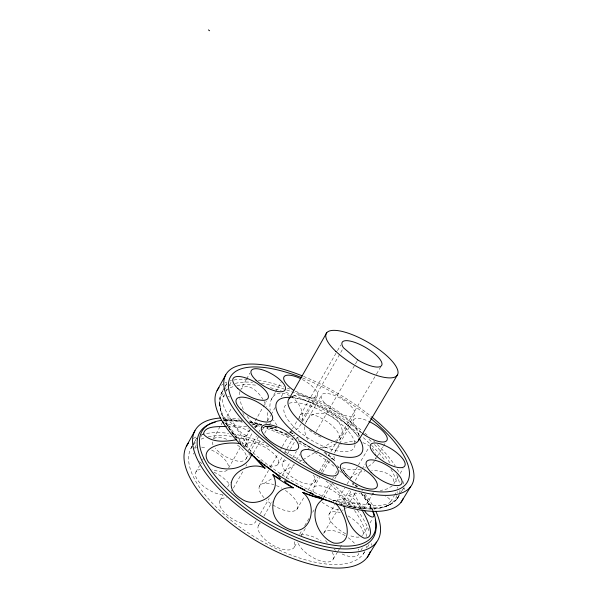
<?xml version="1.0" encoding="UTF-8"?>
<svg xmlns="http://www.w3.org/2000/svg" width="598" height="598" viewBox="0 0 598 598"><rect width="100%" height="100%" fill="white"/><g stroke="black" fill="none" stroke-linecap="round" stroke-linejoin="round"><path stroke-width="0.45" stroke-dasharray="2.99 2.24" d="M333.908 456.117L334.686 460.617A59.531 24.055 31.1 0 0 326.8 453.643M249.927 429.813A59.531 24.055 31.1 0 0 248.252 431.539L248.08 428.362M332.907 500.234A59.531 24.055 31.1 0 0 344.762 498.201C351.183 504.742 363.158 503.553 371.859 505.146C377.57 506.67 400.832 503.897 385.351 496.265M304.786 426.718C304.173 431.763 305.69 437.026 308.867 440.995M375.791 457.605L375.477 458.92M239.865 391.697L239.521 396.108M302.035 421.47C304.419 411.977 299.06 401.931 291.241 396.631M267.216 420.745L267.844 416.253L267.463 411.319M305.346 423.989C313.105 399.307 355.092 421.702 338.356 441.683M334.439 453.03L337.063 448.246L341.159 444.665M344.762 498.201L343.955 504.398M280.141 393.185C271.769 393.514 268.666 403.291 270.274 410.303M301.19 423.9L298.409 428.078L294.65 430.822M224.272 394.471C219.047 403.762 227.95 413.711 232.36 421.665C236.412 426.538 239.865 433.909 246.458 435.389A59.531 24.055 31.1 0 0 248.349 447.05L242.878 444.441M266.319 423.122L265.878 423.915M224.527 387.616C220.348 393.26 218.614 400.376 220.154 407.253L219.72 402.566C219.9 416.253 228.301 428.071 236.666 438.229M224.975 386.801L227.225 382.727L225.042 386.667M190.964 448.351L192.294 445.944M192.735 445.144L196.727 437.923M221.581 392.931L223.308 389.799M191.113 448.081L192.01 446.459M193.797 443.23L196.488 438.371M194.679 447.954L196.024 445.525M200.965 436.6L203.208 432.548M226.037 391.286L227.36 388.894M229.565 384.91L231.77 380.933M246.226 379.618L240.83 389.35C248.118 381.33 259.031 392.594 262.873 399.277M246.682 378.803L249.829 373.122M240.777 442.363C235.395 435.097 227.001 428.265 225.341 419.205L231.523 408.09M213.493 438.394L222.89 421.575M195.89 472.046L199.448 465.67M202.558 460.094L203.888 457.702M228.608 468.07L240.874 446.347M241.323 445.547L250.413 429.454M252.685 425.432L262.679 407.739M263.135 406.939L266.312 401.303M271.186 399.696L275.267 392.475M275.678 391.75L281.075 382.189M245.255 445.495L252.513 432.683M255.226 427.899L257.506 423.877L257.932 424.034M248.2 450.765L256.363 436.376M259.084 431.584L259.988 429.984M220.019 500.444L223.151 494.92M227.629 487.026L230.312 482.294M246.137 458.651L248.858 453.845M249.314 453.045L258.388 437.026M262.47 429.82L264.286 426.613M267.5 420.955L270.7 415.326M271.156 414.526L275.274 407.29M281.232 396.833L283.519 392.819M253.358 453.105L260.608 440.345M264.69 433.169L268.771 425.993M269.227 425.193L271.036 422.009M233.489 488.005L243.61 470.23M245.913 466.193L246.832 464.579M259.323 486.451L268.547 470.417M270.393 467.21L278.234 453.576M280.544 449.569L281.927 447.162M282.383 446.362L289.768 433.535M290.224 432.735L292.071 429.528M292.534 428.721L298.529 418.301M298.993 417.501L299.912 415.894M300.562 414.81L337.025 351.437M337.489 350.637L340.718 345.016M301.474 420.603L339.858 353.994M340.755 352.439L342.557 349.322M277.741 464.571L282.383 456.521M284.708 452.492L286.562 449.27M287.025 448.463L293.057 437.99M302.573 421.493L316.895 396.683M282.906 462.045L285.201 458.075M287.489 454.106L289.783 450.145M290.15 449.502L296.04 439.306M296.204 439.029L297.124 437.444L299.045 437.542M306.183 421.762L321.859 394.62M260.362 513.63L269.175 498.403M282.488 475.425L290.396 461.805M292.714 457.799L296.436 451.385M285.851 478.34L294.201 463.943M296.518 459.937L299.762 454.338M258.396 525.56L260.235 522.39M263.927 516.059L272.225 501.797M316.073 431.651L355.033 364.668M355.489 363.883L357.312 360.751M222.949 396.863L224.953 395.54M296.78 509.503L304.33 496.676M308.075 490.293L316.08 476.688M319.362 471.127L326.441 459.077M328.28 455.96L376.247 374.498M376.561 373.967L381.277 365.939M314.742 482.407L317.972 476.92M321.208 471.433L328.13 459.675M339.814 439.836L354.427 415.012A19.248 6.899 30.8 0 0 333.654 395.099A19.248 6.899 30.8 0 0 326.179 404.54A19.248 6.899 30.8 0 0 354.427 415.012M335.172 451.169L339.335 444.09M339.627 443.604L353.672 419.729M313.681 487.587L319.743 477.309M322.546 472.57L330.118 459.735M323.481 497.97L331.942 483.677M334.76 478.916L336.173 476.531M299.598 534.328L301.938 530.389M304.741 525.657L309.413 517.778M312.679 512.254L314.085 509.892M321.724 497.005L330.275 482.579M332.652 478.572L333.602 476.972M335.5 473.765L336.928 471.359M294.5 546.759L297.341 541.975M301.138 535.591L305.406 528.415M350.346 478.632L369.093 447.229M329.206 513.996L335.822 502.933M336.293 502.141L344.799 487.908M347.161 483.961L349.524 480.007M324.011 532.669L338.311 508.793M340.696 504.817L349.269 490.487M352.611 484.918L361.663 469.796M362.141 468.996L364.997 464.227M347.543 505.893L355.937 491.907M375.679 459.047L376.613 457.492M377.076 456.715L383.154 446.624M383.617 445.846L385.015 443.514M333.303 559.01L337.638 551.805M338.117 551.005L339.567 548.605M340.045 547.805L341.495 545.406M362.896 534.642L367.635 526.845M370.005 522.944L372.367 519.049M352.648 506.872L360.317 508.038L364.182 507.866L373.279 492.931M360.983 550.227L362.418 547.865M398.223 476.636L393.895 483.707C395.091 473.033 379.752 470.589 371.709 470.409M400.144 473.489L403.022 468.772M363.173 554.069L364.638 551.685M367.449 547.17L369.392 544.001M396.818 499.121L399.673 494.464M400.152 493.686L403.822 487.774M390.644 501.647L394.045 496.108M394.523 495.316L396.952 491.354M396.893 495.555A101.069 39.513 31 0 1 346.825 505.744C360.684 508.838 376.277 511.492 389.522 504.764L385.082 506.588C391.189 504.757 396.803 500.9 399.442 494.905M401.863 490.965L403.792 487.811M397.02 498.852L398.074 497.162M374.468 461.08L372.12 463.846L368.495 466.358M350.51 478.393C353.979 473.99 359.607 472.001 364.937 470.992M225.341 419.205C236.18 424.027 241.824 437.392 248.349 447.05M392.273 485.942L387.265 488.865L380.276 490.637M336.33 443.559L329.79 446.915L322.143 447.79M246.458 435.389L242.773 437.564L237.526 439.433M364.264 507.822L364.212 507.059L362.605 506.102L355.391 503.852L332.563 500.317M264.301 483.311L272.987 478.011M279.303 474.162L294.306 465.012M299.83 461.641L302.199 460.198M302.992 459.713L315.624 452.013M316.409 451.527L318.779 450.085M321.933 448.164L332.196 441.9M297.124 437.444C300.174 442.632 308.276 445.181 313.016 449.188M223.674 420.843L230.551 420.215L242.19 421.343M344.426 442.983L350.174 441.451L355.974 441.257M350.69 491.279A59.531 24.055 31.1 0 1 348.447 495.488L354.009 493.955L360.347 493.081M365.528 467.703L364.795 467.972M360.878 469.056C354.554 470.334 347.722 470.185 341.757 467.516M291.495 396.414L293.199 396.108L291.547 396.743A40.522 15.07 30.8 0 1 330.716 406.685A40.522 15.07 30.8 0 1 359.174 436.562M291.727 431.793L289.611 432.018A59.531 24.055 31.1 0 1 292.9 433.348M223.278 420.185L231.613 419.901L241.704 420.79A100.15 41.882 31.3 0 0 223.988 420.102M247.101 416.425L252.371 422.958L257.603 426.613L254.06 426.74M246.682 426.74L234.154 425.709L225.072 423.436M227.404 426.359C234.296 427.189 242.96 426.359 248.252 431.539M289.963 397.371C316.596 400.72 341.884 415.954 358.329 437.033A49.447 18.658 30.9 0 0 291.435 397.461M282.106 393.192L285.844 393.955L289.417 395.517M321.717 447.76L320.027 447.536M372.434 493.2L373.75 493.35M293.095 435.568L294.455 435.576L294.575 435.075M348.447 495.488C354.629 497.514 357.97 503.957 361.491 508.98M362.68 490.577L361.842 490.435M250.196 422.644L261.618 424.901M352.147 506.775L346.354 505.497M267.755 426.038L269.937 426.494M249.777 422.248L258.919 424.184M268.106 426.112L276.246 427.876M261.535 424.744L260.025 424.423M270.7 426.658L273.458 427.256M257.76 423.93L258.179 424.019M274.691 427.525L276.777 428.011M345.285 505.235L345.823 505.37M359.391 489.934L358.606 489.732M342.594 504.57L341.002 504.159L342.594 504.637A101.069 39.513 31 0 1 341.159 504.241M339.171 503.695L342.594 504.637M258.044 424.072L261.625 425.193M287.264 433.984L264.682 426.187M362.889 442.617L369.108 445.6M290.434 432.361L293.738 433.752M227.86 396.138L229.565 397.05M290.03 432.205L294.53 434.993M313.845 449.718L314.256 449.98M324.639 451.961L334.686 460.617L331.098 458.143L331.195 458.943M324.019 452.155L324.482 452.589M324.923 453.015L327.764 456.027M339.201 467.696L337.242 465.73M346.586 475.074L347.206 475.709M372.233 448.179L375.402 453.157M243.595 445.891L244.814 447.177M356.797 486.645L356.027 485.8M239.432 441.399L240.59 442.677M244.283 446.302L243.05 444.934M355.862 485.613L355.391 485.083M356.7 485.845L357.29 486.563M354.973 485.202L356.244 486.742M276.934 425.238L273.563 420.132M343.192 470.021L348.088 476.158M363.375 509.122L357.903 500.818L352.992 491.16M361.431 493.47L367.748 502.619L371.904 509.93M242.713 412.695L242.923 413.091M264.092 401.437L265.998 405.795M243.124 413.48L243.528 414.279M243.722 414.676L244.096 415.475M243.251 409.473L241.091 403.956L239.791 398.612M373.07 511.073L368.966 502.709L363.255 494.008A100.15 41.882 31.3 0 1 372.502 509.713M266.14 406.192L266.267 406.588M359.338 436.159L358.479 433.61L359.032 435.621M300.211 419.654A22.47 8.469 30.9 0 1 323.383 419.34A22.47 8.469 30.9 0 1 335.448 440.337M320.947 437.198A22.47 8.469 30.9 0 1 307.716 428.878M302.588 377.973A102.908 38.885 30.9 0 1 370.125 417.972M303.605 376.404A108.111 40.866 30.9 0 1 371.022 416.328M221.462 385.284A107.685 41.965 31 0 1 222.882 384.237M225.207 382.87A107.685 41.965 31 0 1 226.911 382.077M229.924 380.993A107.685 41.965 31 0 1 231.538 380.545M234.027 380.007A107.685 41.965 31 0 1 248.088 379.259M258.246 380.35A107.685 41.965 31 0 1 283.975 386.928M287.399 388.132A107.685 41.965 31 0 1 289.821 389.021M295.524 391.256A107.685 41.965 31 0 1 362.239 430.926M364.9 433.139A107.685 41.965 31 0 1 368.121 435.905M373.458 440.741A107.685 41.965 31 0 1 374.774 441.989M377.405 444.553A107.685 41.965 31 0 1 395.233 465.947M397.139 468.996A107.685 41.965 31 0 1 399.247 472.764M402.813 481.106A107.685 41.965 31 0 1 403.717 484.275M404.368 487.826A107.685 41.965 31 0 1 404.525 489.53M400.017 490.263A102.505 39.931 31 0 1 283.841 475.866A102.505 39.931 31 0 1 232.839 384.125M235.253 383.408A102.505 39.931 31 0 1 252.58 382.249M261.416 383.303A102.505 39.931 31 0 1 361.693 432.93M368.959 439.291A102.505 39.931 31 0 1 371.582 441.758M374.453 444.553A102.505 39.931 31 0 1 390.412 463.517M396.653 474.588A102.505 39.931 31 0 1 399.561 483.505M222.217 417.95A106.608 44.738 31.3 0 1 239.492 419.153M249.007 421.037A106.608 44.738 31.3 0 1 261.603 424.558M265.878 425.993A106.608 44.738 31.3 0 1 289.626 435.949M298.626 440.577A106.608 44.738 31.3 0 1 314.421 449.868M337.87 466.851A106.608 44.738 31.3 0 1 339.238 467.987M344.433 472.465A106.608 44.738 31.3 0 1 351.542 479.133M364.765 493.866A106.608 44.738 31.3 0 1 375.424 510.505M225.117 420.91A101.473 42.578 31.3 0 1 242.332 422.128M251.691 424.034A101.473 42.578 31.3 0 1 294.851 440.711M298.963 442.901A101.473 42.578 31.3 0 1 309.009 448.702M314.683 452.267A101.473 42.578 31.3 0 1 334.992 467.053M339.298 470.671A101.473 42.578 31.3 0 1 341.705 472.786M352.05 482.765A101.473 42.578 31.3 0 1 355.526 486.533M361.095 493.193A101.473 42.578 31.3 0 1 371.463 509.489M193.311 438.558A106.197 45.769 31.4 0 1 196.839 436.533M201.586 434.694A106.197 45.769 31.4 0 1 228.593 433.326M232.263 433.849A106.197 45.769 31.4 0 1 264.174 442.722M284.678 451.856A106.197 45.769 31.4 0 1 304.576 463.144M332.114 483.408A106.197 45.769 31.4 0 1 369.34 532.048M371.44 543.53A106.197 45.769 31.4 0 1 371.41 545.279M364.563 551.872A101.084 43.557 31.4 0 1 254.748 537.011A101.084 43.557 31.4 0 1 192.272 446.235M193.296 444.927A101.084 43.557 31.4 0 1 196.151 442.184M201.152 439.141A101.084 43.557 31.4 0 1 204.367 437.863M208.283 436.779A101.084 43.557 31.4 0 1 231.389 436.308M235.762 436.959A101.084 43.557 31.4 0 1 269.496 447.042M326.007 480.942A101.084 43.557 31.4 0 1 351.848 506.962M354.487 510.505A101.084 43.557 31.4 0 1 366.574 536.511M366.567 546.206A101.084 43.557 31.4 0 1 366.111 548.089M249.53 422.195A100.15 41.882 31.3 0 1 261.588 425.328M264.854 426.367A100.15 41.882 31.3 0 1 290.359 436.779M298.447 440.92A100.15 41.882 31.3 0 1 312.358 449.008M356.505 485.643A100.15 41.882 31.3 0 1 357.365 486.63M236.464 438.013A101.069 39.513 31 0 1 223.652 392.632M225.76 390.561A101.069 39.513 31 0 1 227.397 389.35M230.2 387.796A101.069 39.513 31 0 1 233.392 386.547M236.958 385.613A101.069 39.513 31 0 1 256.146 385.179M270.348 387.743A101.069 39.513 31 0 1 281.172 390.786M285.769 392.318A101.069 39.513 31 0 1 289.761 393.753M293.782 395.3A101.069 39.513 31 0 1 359.996 434.813M363.315 437.654A101.069 39.513 31 0 1 369.609 443.402M371.597 445.338A101.069 39.513 31 0 1 385.254 460.774M390.928 469.221A101.069 39.513 31 0 1 397.005 483.573M397.61 487.123A101.069 39.513 31 0 1 397.707 488.26M397.677 491.541A101.069 39.513 31 0 1 397.565 492.588M313.419 475.096A18.919 7.744 31.3 0 1 308.067 484.029A18.919 7.744 31.3 0 1 285.896 471.747A18.919 7.744 31.3 0 1 286.995 460.467M254.628 427.346A59.531 24.055 31.1 0 1 257.603 426.613M264.578 426.195A59.531 24.055 31.1 0 1 276.373 427.869M342.385 469.071A59.531 24.055 31.1 0 1 345.876 473.952M245.105 447.125A18.912 7.811 30.6 0 1 259.405 444.591A18.912 7.811 30.6 0 1 278.115 459.832A18.912 7.811 30.6 0 1 267.433 465.319M250.36 455.541A18.912 7.811 30.6 0 1 249.172 454.338M302.401 379.551A19.233 6.959 30.2 0 1 317.261 396.197A19.233 6.959 30.2 0 1 295.472 391.533M227.203 470.125A19.712 8.544 29.9 0 1 211.976 469.333M201.9 463.577A19.712 8.544 29.9 0 1 199.5 461.589M193.819 454.129A19.712 8.544 29.9 0 1 193.483 453.03M194.806 448.38A19.712 8.544 29.9 0 1 196.48 447.506M201.631 447.117A19.712 8.544 29.9 0 1 206.549 448.141M211.625 450.077A19.712 8.544 29.9 0 1 228.414 468.137M222.852 494.912A20.295 9.037 30.2 0 1 199.403 482.362A20.295 9.037 30.2 0 1 200.27 469.452M213.979 472.248A20.295 9.037 30.2 0 1 229.781 484.851M231.598 490.196A20.295 9.037 30.2 0 1 231.486 491.16M294.238 541.736A20.967 9.471 32 0 1 274.004 545.832A20.967 9.471 32 0 1 260.362 523.549M332.249 552.29A20.818 9.217 32.7 0 1 321.507 561.193A20.818 9.217 32.7 0 1 297.954 542.879M300.816 535.09A20.818 9.217 32.7 0 1 321.133 541.048M358.867 553.352A20.369 8.761 33 0 1 340.651 553.285M335.59 550.287A20.369 8.761 33 0 1 334.08 549.211M327.368 542.984A20.369 8.761 33 0 1 324.654 538.955M323.682 533.453A20.369 8.761 33 0 1 345.218 535.666M348.26 537.722A20.369 8.761 33 0 1 354.906 543.799M358.284 549.061A20.369 8.761 33 0 1 358.703 550.265M347.976 515.947A19.779 8.282 32.7 0 1 361.865 535.965M359.024 537.064A19.779 8.282 32.7 0 1 348.873 535.195M345.689 533.752A19.779 8.282 32.7 0 1 328.997 517.547A19.779 8.282 32.7 0 1 340.232 512.613M237.473 445.084A19.203 8.095 30 0 1 242.033 461.2A19.203 8.095 30 0 1 215.198 448.201M212.993 444.8A19.203 8.095 30 0 1 212.312 440.793M213.658 438.73A19.203 8.095 30 0 1 227.509 439.567M256.071 520.753A20.766 9.396 31 0 1 228.503 516.141A20.766 9.396 31 0 1 226.62 497.76M346.145 508.225A19.241 7.909 32.1 0 1 345.622 508.853M343.215 510.004A19.241 7.909 32.1 0 1 342.198 510.161M338.618 509.982A19.241 7.909 32.1 0 1 322.143 502.26M313.479 492.087A19.241 7.909 32.1 0 1 327.442 487.863A19.241 7.909 32.1 0 1 346.668 505.706M361.364 432.548A19.57 7.049 31.5 0 1 353.545 419.901A19.57 7.049 31.5 0 1 368.465 421.216M285.403 490.442A22.074 9.493 31.4 0 1 295.479 510.453A22.074 9.493 31.4 0 1 266.544 500.22M263.957 497.678A22.074 9.493 31.4 0 1 273.794 484.657M276.396 485.613A22.074 9.493 31.4 0 1 281.665 488.147M354.98 444.613A40.455 15.256 30.9 0 1 312.926 441.047A40.455 15.256 30.9 0 1 286.113 404.764M289.133 403.254A40.455 15.256 30.9 0 1 327.42 414.175A40.455 15.256 30.9 0 1 354.808 442.737"/><path stroke-width="0.9" d="M251.81 454.181C246.511 471.03 220.804 472.981 208.695 462.441C196.585 445.136 230.32 440.875 240.867 443.918M186.554 445.929L194.955 430.687M217.104 390.487L225.745 374.804M289.118 398.702L326.695 332.787M358.471 440.569L397.476 374.871M367.299 557.254L376.583 542.139M401.049 502.283L410.602 486.735M254.479 456.917A59.531 24.055 31.1 0 0 265.026 468.167C246.204 458.644 215.265 482.84 240.987 498.568C256.318 510.229 283.729 493.44 272.897 474.745A59.531 24.055 31.1 0 0 293.259 487.826C271.268 484.971 265.647 515.782 283.033 525.851C307.873 543.238 320.879 507.358 302.857 492.453A59.531 24.055 31.1 0 0 323.316 499.091C306.4 509.481 317.807 537.692 333.99 543.096C357.066 545.854 345.068 511.44 335.216 503.135M236.494 439.702C225.767 441.72 211.266 443.14 203.455 434.111C204.785 424.999 219.556 427.099 226.395 426.329M323.316 499.091L320.834 498.62L327.831 500.519M333.123 502.014L333.579 502.141M330.948 501.401L331.793 501.64M328.945 500.832L329.722 501.057M302.857 492.453L313.33 496.183L323.01 498.792L321.44 497.865M319.586 496.975L318.659 496.534M313.143 493.933L312.38 493.567M311.992 493.387L311.199 493.006M320.012 497.177L320.782 497.543M310.796 492.812L309.981 492.423M302.782 488.925L303.283 489.171M303.784 489.418L304.793 489.911M297.43 486.294C286.876 480.441 276.687 477.368 293.259 487.826M300.293 487.706L302.282 488.678M297.894 486.525L299.8 487.467M223.929 422.861L222.942 421.919M272.897 474.745C290.254 485.823 272.92 470.805 268.562 467.905M208.403 29.9L209.599 30.767M267.313 466.896L268.151 467.569M266.469 466.216L266.887 466.56M264.309 464.467L265.176 465.169M262.574 463.054L263.008 463.405M261.289 462L261.715 462.351M259.607 460.61L260.025 460.953M252.064 454.517L251.661 454.159M265.026 468.167L250.226 452.903M250.883 453.396L250.472 452.978M364.533 510.61C367.419 516.253 377.727 521.493 372.405 511.013M361.954 509.75C364.989 515.394 378.145 538.619 364.077 538.17C352.005 532.34 345.607 518.354 344.014 505.572M370.745 418.488A102.908 38.885 30.9 0 1 377.547 491.735A102.908 38.885 30.9 0 1 237.324 408.733A102.908 38.885 30.9 0 1 301.721 377.63M371.687 416.866A108.111 40.866 30.9 0 1 381.061 495.211A108.111 40.866 30.9 0 1 232.981 407.739A108.111 40.866 30.9 0 1 302.289 375.873M403.172 498.597A107.685 41.965 31 0 1 287.989 481.136A107.685 41.965 31 0 1 219.01 387.676M375.798 511.275A106.608 44.738 31.3 0 1 329.296 550.504A106.608 44.738 31.3 0 1 210.317 479.043A106.608 44.738 31.3 0 1 220.55 418.032M375.245 519.961A101.473 42.578 31.3 0 1 264.047 521.015A101.473 42.578 31.3 0 1 215.265 422.21M370.199 551.767A106.197 45.769 31.4 0 1 255.57 540.442A106.197 45.769 31.4 0 1 188.602 442.849M373.07 511.073A100.15 41.882 31.3 0 1 267.605 519.789A100.15 41.882 31.3 0 1 221.17 420.431M293.82 390.442A19.233 6.959 30.2 0 1 284.013 376.845A19.233 6.959 30.2 0 1 300.757 378.713M369.041 421.485A19.57 7.049 31.5 0 1 387.018 440.18A19.57 7.049 31.5 0 1 362.859 433.685M359.697 439.126A49.447 18.658 30.9 0 1 340.322 456.184A49.447 18.658 30.9 0 1 284.013 422.465A49.447 18.658 30.9 0 1 289.963 397.371M359.204 437.9A40.522 15.07 30.8 0 1 316.776 433.453A40.522 15.07 30.8 0 1 290.194 397.595M357.768 359.966L343.454 347.759A22.881 7.37 30.4 0 1 357.978 343.618A22.881 7.37 30.4 0 1 382.01 364.115A22.881 7.37 30.4 0 1 357.768 359.966M237.847 388.513A20.07 7.625 29.6 0 0 267.769 398.672A20.07 7.625 29.6 0 0 246.07 378.026A20.07 7.625 29.6 0 0 237.847 388.513M241.031 409.675A20.668 8.073 29.9 0 0 271.955 420.319A20.668 8.073 29.9 0 0 250.031 398.754A20.668 8.073 29.9 0 0 241.031 409.675M306.266 463.106A21.364 8.469 31.4 0 0 337.668 474.072A21.364 8.469 31.4 0 0 314.735 451.094A21.364 8.469 31.4 0 0 306.266 463.106M345.637 475.866A21.207 8.245 32 0 0 376.695 487.385A21.207 8.245 32 0 0 354.293 464.452A21.207 8.245 32 0 0 345.637 475.866M371.141 472.39A20.743 7.826 32.2 0 0 401.43 484.059A20.743 7.826 32.2 0 0 379.648 461.746A20.743 7.826 32.2 0 0 371.141 472.39M375.2 454.884A20.123 7.385 32 0 0 404.562 466.261A20.123 7.385 32 0 0 383.281 444.86A20.123 7.385 32 0 0 375.2 454.884M255.981 380.201A19.54 7.221 29.7 0 0 284.977 390.232A19.54 7.221 29.7 0 0 263.718 370.252A19.54 7.221 29.7 0 0 255.981 380.201M266.177 437.482A21.154 8.402 30.6 0 0 297.826 448.866A21.154 8.402 30.6 0 0 275.962 426.411A21.154 8.402 30.6 0 0 266.177 437.482M335.927 351.452A41.195 13.276 30.4 0 0 396.653 375.94A41.195 13.276 30.4 0 0 353.097 334.985A41.195 13.276 30.4 0 0 335.927 351.452"/></g></svg>
